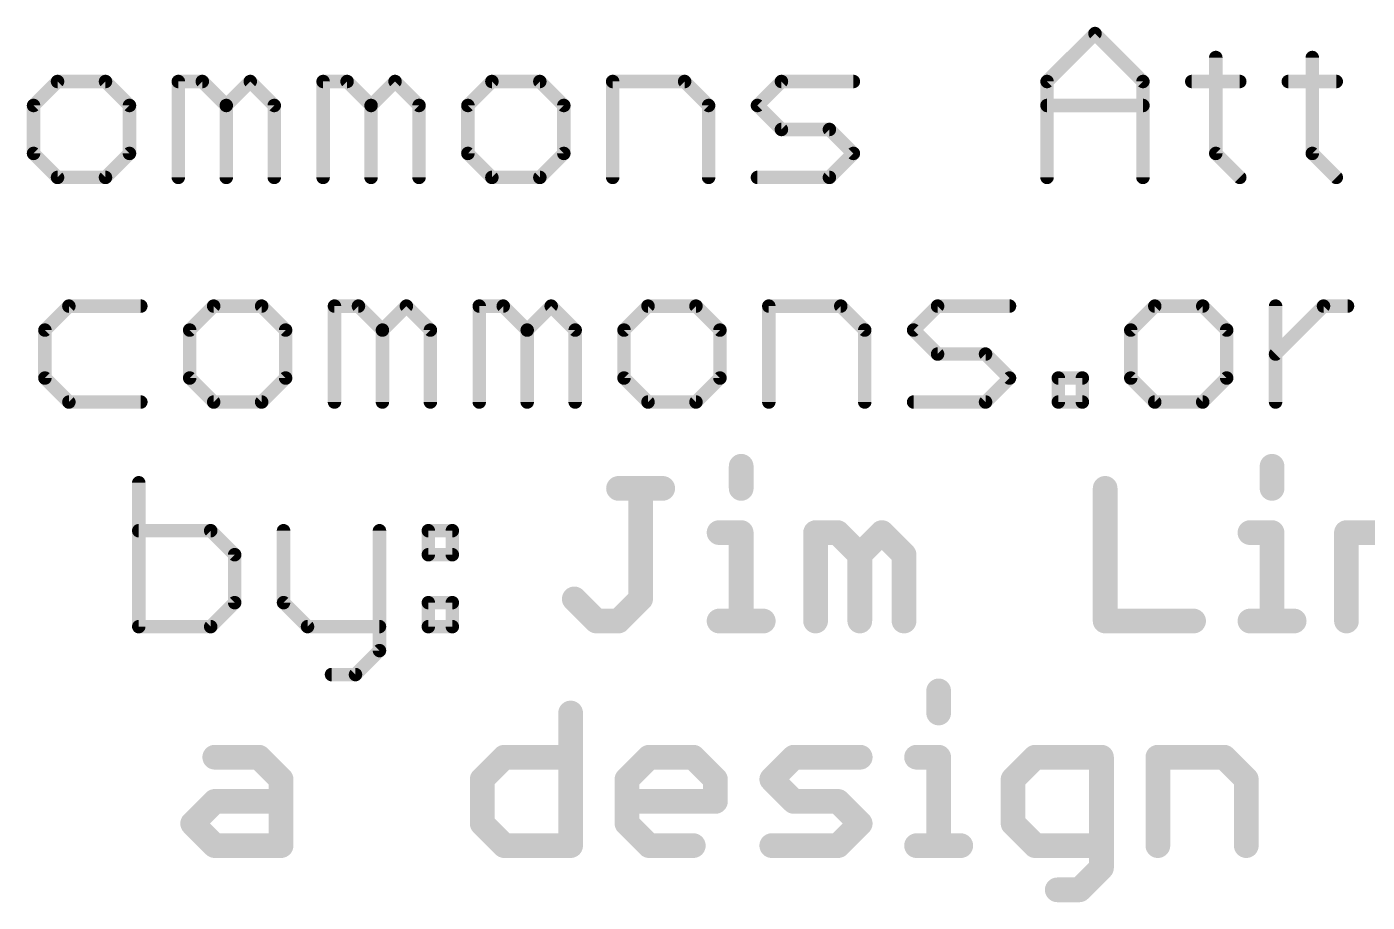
# Model space of a CAD drawing. Extents: x -24 to 83, y -23 to 53.
# Drawn here: x 20.62 to 35.78, y -23.36 to -13.46 of the extents above; entities that cross this region are included whole.
import ezdxf

# ---------------------------------------------------------------- set-up
doc = ezdxf.new("R2010")
doc.units = 0
doc.layers.add('51', color=53, linetype='CONTINUOUS')

msp = doc.modelspace()

# ---------------------------------------------------------------- linework, layer by layer
at = {"layer": '51'}
for points, const_width in [([(32.1552, -14.0791), (32.6976, -13.5368)], 0.1524), ([(32.6976, -13.5368), (33.2399, -14.0791)], 0.1524), ([(34.0635, -13.808), (34.0635, -14.8926)], 0.1524), ([(35.155, -13.808), (35.155, -14.8926)], 0.1524), ([(20.9663, -14.0791), (20.6951, -14.3503)], 0.1524), ([(21.5086, -14.0791), (20.9663, -14.0791)], 0.1524), ([(21.7798, -14.3503), (21.5086, -14.0791)], 0.1524), ([(22.3323, -15.1638), (22.3323, -14.0791)], 0.1524), ([(22.3323, -14.0791), (22.6035, -14.0791)], 0.1524), ([(22.6035, -14.0791), (22.8746, -14.3503)], 0.1524), ([(22.8746, -14.3503), (23.1458, -14.0791)], 0.1524), ([(23.1458, -14.0791), (23.417, -14.3503)], 0.1524), ([(23.9695, -15.1638), (23.9695, -14.0791)], 0.1524), ([(23.9695, -14.0791), (24.2406, -14.0791)], 0.1524), ([(24.2406, -14.0791), (24.5118, -14.3503)], 0.1524), ([(24.5118, -14.3503), (24.7829, -14.0791)], 0.1524), ([(24.7829, -14.0791), (25.0541, -14.3503)], 0.1524), ([(25.8778, -14.0791), (25.6066, -14.3503)], 0.1524), ([(26.4201, -14.0791), (25.8778, -14.0791)], 0.1524), ([(26.6913, -14.3503), (26.4201, -14.0791)], 0.1524), ([(27.2438, -15.1638), (27.2438, -14.0791)], 0.1524), ([(27.2438, -14.0791), (28.0573, -14.0791)], 0.1524), ([(28.0573, -14.0791), (28.3284, -14.3503)], 0.1524), ([(28.8809, -14.3503), (29.1521, -14.0791)], 0.1524), ([(29.1521, -14.0791), (29.9656, -14.0791)], 0.1524), ([(32.1552, -15.1638), (32.1552, -14.0791)], 0.1524), ([(33.2399, -14.0791), (33.2399, -15.1638)], 0.1524), ([(33.7924, -14.0791), (34.3347, -14.0791)], 0.1524), ([(34.8838, -14.0791), (35.4262, -14.0791)], 0.1524), ([(20.6951, -14.3503), (20.6951, -14.8926)], 0.1524), ([(21.7798, -14.8926), (21.7798, -14.3503)], 0.1524), ([(22.8746, -14.3503), (22.8746, -15.1638)], 0.1524), ([(23.417, -14.3503), (23.417, -15.1638)], 0.1524), ([(24.5118, -14.3503), (24.5118, -15.1638)], 0.1524), ([(25.0541, -14.3503), (25.0541, -15.1638)], 0.1524), ([(25.6066, -14.3503), (25.6066, -14.8926)], 0.1524), ([(26.6913, -14.8926), (26.6913, -14.3503)], 0.1524), ([(28.3284, -14.3503), (28.3284, -15.1638)], 0.1524), ([(29.1521, -14.6215), (28.8809, -14.3503)], 0.1524), ([(32.1552, -14.3503), (33.2399, -14.3503)], 0.1524), ([(29.6944, -14.6215), (29.1521, -14.6215)], 0.1524), ([(29.9656, -14.8926), (29.6944, -14.6215)], 0.1524), ([(20.6951, -14.8926), (20.9663, -15.1638)], 0.1524), ([(21.5086, -15.1638), (21.7798, -14.8926)], 0.1524), ([(25.6066, -14.8926), (25.8778, -15.1638)], 0.1524), ([(26.4201, -15.1638), (26.6913, -14.8926)], 0.1524), ([(29.6944, -15.1638), (29.9656, -14.8926)], 0.1524), ([(34.0635, -14.8926), (34.3347, -15.1638)], 0.1524), ([(35.155, -14.8926), (35.4262, -15.1638)], 0.1524), ([(20.9663, -15.1638), (21.5086, -15.1638)], 0.1524), ([(25.8778, -15.1638), (26.4201, -15.1638)], 0.1524), ([(28.8809, -15.1638), (29.6944, -15.1638)], 0.1524), ([(21.0947, -16.6191), (20.8235, -16.8903)], 0.1524), ([(21.9082, -16.6191), (21.0947, -16.6191)], 0.1524), ([(22.7319, -16.6191), (22.4607, -16.8903)], 0.1524), ([(23.2742, -16.6191), (22.7319, -16.6191)], 0.1524), ([(23.5454, -16.8903), (23.2742, -16.6191)], 0.1524), ([(24.0979, -17.7038), (24.0979, -16.6191)], 0.1524), ([(24.0979, -16.6191), (24.369, -16.6191)], 0.1524), ([(24.369, -16.6191), (24.6402, -16.8903)], 0.1524), ([(24.6402, -16.8903), (24.9114, -16.6191)], 0.1524), ([(24.9114, -16.6191), (25.1825, -16.8903)], 0.1524), ([(25.735, -17.7038), (25.735, -16.6191)], 0.1524), ([(25.735, -16.6191), (26.0062, -16.6191)], 0.1524), ([(26.0062, -16.6191), (26.2773, -16.8903)], 0.1524), ([(26.2773, -16.8903), (26.5485, -16.6191)], 0.1524), ([(26.5485, -16.6191), (26.8197, -16.8903)], 0.1524), ([(27.6433, -16.6191), (27.3722, -16.8903)], 0.1524), ([(28.1857, -16.6191), (27.6433, -16.6191)], 0.1524), ([(28.4568, -16.8903), (28.1857, -16.6191)], 0.1524), ([(29.0093, -17.7038), (29.0093, -16.6191)], 0.1524), ([(29.0093, -16.6191), (29.8228, -16.6191)], 0.1524), ([(29.8228, -16.6191), (30.094, -16.8903)], 0.1524), ([(30.6465, -16.8903), (30.9176, -16.6191)], 0.1524), ([(30.9176, -16.6191), (31.7311, -16.6191)], 0.1524), ([(33.3734, -16.6191), (33.1022, -16.8903)], 0.1524), ([(33.9157, -16.6191), (33.3734, -16.6191)], 0.1524), ([(34.1869, -16.8903), (33.9157, -16.6191)], 0.1524), ([(34.7394, -17.7038), (34.7394, -16.6191)], 0.1524), ([(34.7394, -17.1615), (35.2817, -16.6191)], 0.1524), ([(35.2817, -16.6191), (35.5529, -16.6191)], 0.1524), ([(20.8235, -16.8903), (20.8235, -17.4326)], 0.1524), ([(22.4607, -16.8903), (22.4607, -17.4326)], 0.1524), ([(23.5454, -17.4326), (23.5454, -16.8903)], 0.1524), ([(24.6402, -16.8903), (24.6402, -17.7038)], 0.1524), ([(25.1825, -16.8903), (25.1825, -17.7038)], 0.1524), ([(26.2773, -16.8903), (26.2773, -17.7038)], 0.1524), ([(26.8197, -16.8903), (26.8197, -17.7038)], 0.1524), ([(27.3722, -16.8903), (27.3722, -17.4326)], 0.1524), ([(28.4568, -17.4326), (28.4568, -16.8903)], 0.1524), ([(30.094, -16.8903), (30.094, -17.7038)], 0.1524), ([(30.9176, -17.1615), (30.6465, -16.8903)], 0.1524), ([(33.1022, -16.8903), (33.1022, -17.4326)], 0.1524), ([(34.1869, -17.4326), (34.1869, -16.8903)], 0.1524), ([(31.46, -17.1615), (30.9176, -17.1615)], 0.1524), ([(31.7311, -17.4326), (31.46, -17.1615)], 0.1524), ([(20.8235, -17.4326), (21.0947, -17.7038)], 0.1524), ([(22.4607, -17.4326), (22.7319, -17.7038)], 0.1524), ([(23.2742, -17.7038), (23.5454, -17.4326)], 0.1524), ([(27.3722, -17.4326), (27.6433, -17.7038)], 0.1524), ([(28.1857, -17.7038), (28.4568, -17.4326)], 0.1524), ([(31.46, -17.7038), (31.7311, -17.4326)], 0.1524), ([(32.2836, -17.7038), (32.2836, -17.4326)], 0.1524), ([(32.2836, -17.4326), (32.5548, -17.4326)], 0.1524), ([(32.5548, -17.4326), (32.5548, -17.7038)], 0.1524), ([(33.1022, -17.4326), (33.3734, -17.7038)], 0.1524), ([(33.9157, -17.7038), (34.1869, -17.4326)], 0.1524), ([(21.0947, -17.7038), (21.9082, -17.7038)], 0.1524), ([(22.7319, -17.7038), (23.2742, -17.7038)], 0.1524), ([(27.6433, -17.7038), (28.1857, -17.7038)], 0.1524), ([(30.6465, -17.7038), (31.46, -17.7038)], 0.1524), ([(32.5548, -17.7038), (32.2836, -17.7038)], 0.1524), ([(33.3734, -17.7038), (33.9157, -17.7038)], 0.1524), ([(28.6968, -18.4304), (28.6968, -18.6804)], 0.2794), ([(34.6997, -18.4304), (34.6997, -18.6804)], 0.2794), ([(21.8849, -18.6168), (21.8849, -20.2438)], 0.1524), ([(27.3097, -18.6804), (27.8096, -18.6804)], 0.2794), ([(27.5596, -19.9303), (27.5596, -18.6804)], 0.2794), ([(32.8126, -18.6804), (32.8126, -20.1803)], 0.2794), ([(22.6984, -19.1591), (21.8849, -19.1591)], 0.1524), ([(22.9695, -19.4303), (22.6984, -19.1591)], 0.1524), ([(23.522, -19.1591), (23.522, -19.9726)], 0.1524), ([(24.6067, -19.1591), (24.6067, -20.515)], 0.1524), ([(25.1592, -19.1591), (25.4304, -19.1591)], 0.1524), ([(25.1592, -19.4303), (25.1592, -19.1591)], 0.1524), ([(25.4304, -19.1591), (25.4304, -19.4303)], 0.1524), ([(28.4469, -19.1804), (28.6968, -19.1804)], 0.2794), ([(28.6968, -19.1804), (28.6968, -20.1803)], 0.2794), ([(29.5383, -20.1803), (29.5383, -19.1804)], 0.2794), ([(29.5383, -19.1804), (29.7883, -19.1804)], 0.2794), ([(29.7883, -19.1804), (30.0383, -19.4304)], 0.2794), ([(30.0383, -19.4304), (30.2882, -19.1804)], 0.2794), ([(30.2882, -19.1804), (30.5382, -19.4304)], 0.2794), ([(34.4498, -19.1804), (34.6997, -19.1804)], 0.2794), ([(34.6997, -19.1804), (34.6997, -20.1803)], 0.2794), ([(35.5412, -20.1803), (35.5412, -19.1804)], 0.2794), ([(35.5412, -19.1804), (36.2911, -19.1804)], 0.2794), ([(22.9695, -19.9726), (22.9695, -19.4303)], 0.1524), ([(25.4304, -19.4303), (25.1592, -19.4303)], 0.1524), ([(30.0383, -19.4304), (30.0383, -20.1803)], 0.2794), ([(30.5382, -19.4304), (30.5382, -20.1803)], 0.2794), ([(26.8097, -19.9303), (27.0597, -20.1803)], 0.2794), ([(27.3097, -20.1803), (27.5596, -19.9303)], 0.2794), ([(22.6984, -20.2438), (22.9695, -19.9726)], 0.1524), ([(23.522, -19.9726), (23.7932, -20.2438)], 0.1524), ([(25.1592, -19.9726), (25.4304, -19.9726)], 0.1524), ([(25.1592, -20.2438), (25.1592, -19.9726)], 0.1524), ([(25.4304, -19.9726), (25.4304, -20.2438)], 0.1524), ([(27.0597, -20.1803), (27.3097, -20.1803)], 0.2794), ([(28.4469, -20.1803), (28.9468, -20.1803)], 0.2794), ([(32.8126, -20.1803), (33.8125, -20.1803)], 0.2794), ([(34.4498, -20.1803), (34.9497, -20.1803)], 0.2794), ([(21.8849, -20.2438), (22.6984, -20.2438)], 0.1524), ([(23.7932, -20.2438), (24.6067, -20.2438)], 0.1524), ([(25.4304, -20.2438), (25.1592, -20.2438)], 0.1524), ([(24.6067, -20.515), (24.3355, -20.7861)], 0.1524), ([(24.3355, -20.7861), (24.0644, -20.7861)], 0.1524), ([(30.9299, -20.9704), (30.9299, -21.2204)], 0.2794), ([(26.7683, -21.2204), (26.7683, -22.7203)], 0.2794), ([(22.7441, -21.7204), (23.244, -21.7204)], 0.2794), ([(23.244, -21.7204), (23.494, -21.9704)], 0.2794), ([(25.7684, -21.9704), (26.0184, -21.7204)], 0.2794), ([(26.0184, -21.7204), (26.7683, -21.7204)], 0.2794), ([(27.4056, -21.9704), (27.6556, -21.7204)], 0.2794), ([(27.6556, -21.7204), (28.1555, -21.7204)], 0.2794), ([(28.1555, -21.7204), (28.4055, -21.9704)], 0.2794), ([(29.0427, -21.9704), (29.2927, -21.7204)], 0.2794), ([(29.2927, -21.7204), (30.0427, -21.7204)], 0.2794), ([(30.6799, -21.7204), (30.9299, -21.7204)], 0.2794), ([(30.9299, -21.7204), (30.9299, -22.7203)], 0.2794), ([(32.0213, -21.7204), (31.7713, -21.9704)], 0.2794), ([(32.7712, -21.7204), (32.0213, -21.7204)], 0.2794), ([(32.7712, -22.9703), (32.7712, -21.7204)], 0.2794), ([(33.4085, -22.7203), (33.4085, -21.7204)], 0.2794), ([(33.4085, -21.7204), (34.1584, -21.7204)], 0.2794), ([(34.1584, -21.7204), (34.4084, -21.9704)], 0.2794), ([(23.494, -21.9704), (23.494, -22.7203)], 0.2794), ([(25.7684, -22.4703), (25.7684, -21.9704)], 0.2794), ([(27.4056, -22.4703), (27.4056, -21.9704)], 0.2794), ([(28.4055, -21.9704), (28.4055, -22.2203)], 0.2794), ([(29.2927, -22.2203), (29.0427, -21.9704)], 0.2794), ([(31.7713, -21.9704), (31.7713, -22.4703)], 0.2794), ([(34.4084, -21.9704), (34.4084, -22.7203)], 0.2794), ([(22.4941, -22.4703), (22.7441, -22.2203)], 0.2794), ([(22.7441, -22.2203), (23.494, -22.2203)], 0.2794), ([(28.4055, -22.2203), (27.4056, -22.2203)], 0.2794), ([(29.7927, -22.2203), (29.2927, -22.2203)], 0.2794), ([(30.0427, -22.4703), (29.7927, -22.2203)], 0.2794), ([(22.7441, -22.7203), (22.4941, -22.4703)], 0.2794), ([(26.0184, -22.7203), (25.7684, -22.4703)], 0.2794), ([(27.6556, -22.7203), (27.4056, -22.4703)], 0.2794), ([(29.7927, -22.7203), (30.0427, -22.4703)], 0.2794), ([(31.7713, -22.4703), (32.0213, -22.7203)], 0.2794), ([(23.494, -22.7203), (22.7441, -22.7203)], 0.2794), ([(26.7683, -22.7203), (26.0184, -22.7203)], 0.2794), ([(28.1555, -22.7203), (27.6556, -22.7203)], 0.2794), ([(29.0427, -22.7203), (29.7927, -22.7203)], 0.2794), ([(30.6799, -22.7203), (31.1798, -22.7203)], 0.2794), ([(32.0213, -22.7203), (32.7712, -22.7203)], 0.2794), ([(32.5213, -23.2203), (32.7712, -22.9703)], 0.2794), ([(32.2713, -23.2203), (32.5213, -23.2203)], 0.2794)]:
    msp.add_lwpolyline(points, dxfattribs=dict(at, const_width=const_width))
for points, const_width in [([(32.7245, -13.5099, 1), (32.6706, -13.5638)], 0.0762), ([(32.7245, -13.5638, 1), (32.6706, -13.5099)], 0.0762), ([(34.1016, -13.808, 1), (34.0254, -13.808)], 0.0762), ([(35.1931, -13.808, 1), (35.1169, -13.808)], 0.0762), ([(20.9663, -14.041, 1), (20.9663, -14.1172)], 0.0762), ([(20.9932, -14.1061, 1), (20.9394, -14.0522)], 0.0762), ([(21.5356, -14.0522, 1), (21.4817, -14.1061)], 0.0762), ([(21.5086, -14.1172, 1), (21.5086, -14.041)], 0.0762), ([(22.3704, -14.0791, 1), (22.2942, -14.0791)], 0.0762), ([(22.3323, -14.041, 1), (22.3323, -14.1172)], 0.0762), ([(22.6304, -14.0522, 1), (22.5765, -14.1061)], 0.0762), ([(22.6035, -14.1172, 1), (22.6035, -14.041)], 0.0762), ([(23.1727, -14.0522, 1), (23.1188, -14.1061)], 0.0762), ([(23.1727, -14.1061, 1), (23.1188, -14.0522)], 0.0762), ([(24.0076, -14.0791, 1), (23.9314, -14.0791)], 0.0762), ([(23.9695, -14.041, 1), (23.9695, -14.1172)], 0.0762), ([(24.2676, -14.0522, 1), (24.2137, -14.1061)], 0.0762), ([(24.2406, -14.1172, 1), (24.2406, -14.041)], 0.0762), ([(24.8099, -14.0522, 1), (24.756, -14.1061)], 0.0762), ([(24.8099, -14.1061, 1), (24.756, -14.0522)], 0.0762), ([(25.8778, -14.041, 1), (25.8778, -14.1172)], 0.0762), ([(25.9047, -14.1061, 1), (25.8508, -14.0522)], 0.0762), ([(26.447, -14.0522, 1), (26.3932, -14.1061)], 0.0762), ([(26.4201, -14.1172, 1), (26.4201, -14.041)], 0.0762), ([(27.2819, -14.0791, 1), (27.2057, -14.0791)], 0.0762), ([(27.2438, -14.041, 1), (27.2438, -14.1172)], 0.0762), ([(28.0842, -14.0522, 1), (28.0303, -14.1061)], 0.0762), ([(28.0573, -14.1172, 1), (28.0573, -14.041)], 0.0762), ([(29.1521, -14.041, 1), (29.1521, -14.1172)], 0.0762), ([(29.179, -14.1061, 1), (29.1251, -14.0522)], 0.0762), ([(29.9656, -14.1172, 1), (29.9656, -14.041)], 0.0762), ([(32.1933, -14.0791, 1), (32.1171, -14.0791)], 0.0762), ([(32.1283, -14.0522, 1), (32.1822, -14.1061)], 0.0762), ([(33.278, -14.0791, 1), (33.2018, -14.0791)], 0.0762), ([(33.2129, -14.1061, 1), (33.2668, -14.0522)], 0.0762), ([(33.7924, -14.041, 1), (33.7924, -14.1172)], 0.0762), ([(34.3347, -14.1172, 1), (34.3347, -14.041)], 0.0762), ([(34.8838, -14.041, 1), (34.8838, -14.1172)], 0.0762), ([(35.4262, -14.1172, 1), (35.4262, -14.041)], 0.0762), ([(20.7332, -14.3503, 1), (20.657, -14.3503)], 0.0762), ([(20.6682, -14.3234, 1), (20.7221, -14.3772)], 0.0762), ([(21.8179, -14.3503, 1), (21.7417, -14.3503)], 0.0762), ([(21.7529, -14.3772, 1), (21.8067, -14.3234)], 0.0762), ([(22.9127, -14.3503, 1), (22.8365, -14.3503)], 0.0762), ([(22.8477, -14.3234, 1), (22.9016, -14.3772)], 0.0762), ([(22.8477, -14.3772, 1), (22.9016, -14.3234)], 0.0762), ([(23.4551, -14.3503, 1), (23.3789, -14.3503)], 0.0762), ([(23.39, -14.3772, 1), (23.4439, -14.3234)], 0.0762), ([(24.5499, -14.3503, 1), (24.4737, -14.3503)], 0.0762), ([(24.4848, -14.3234, 1), (24.5387, -14.3772)], 0.0762), ([(24.4848, -14.3772, 1), (24.5387, -14.3234)], 0.0762), ([(25.0922, -14.3503, 1), (25.016, -14.3503)], 0.0762), ([(25.0272, -14.3772, 1), (25.0811, -14.3234)], 0.0762), ([(25.6447, -14.3503, 1), (25.5685, -14.3503)], 0.0762), ([(25.5797, -14.3234, 1), (25.6335, -14.3772)], 0.0762), ([(26.7294, -14.3503, 1), (26.6532, -14.3503)], 0.0762), ([(26.6643, -14.3772, 1), (26.7182, -14.3234)], 0.0762), ([(28.3665, -14.3503, 1), (28.2903, -14.3503)], 0.0762), ([(28.3015, -14.3772, 1), (28.3554, -14.3234)], 0.0762), ([(28.9079, -14.3234, 1), (28.854, -14.3772)], 0.0762), ([(28.854, -14.3234, 1), (28.9079, -14.3772)], 0.0762), ([(32.1552, -14.3122, 1), (32.1552, -14.3884)], 0.0762), ([(33.2399, -14.3884, 1), (33.2399, -14.3122)], 0.0762), ([(29.1521, -14.5834, 1), (29.1521, -14.6596)], 0.0762), ([(29.7214, -14.5945, 1), (29.6675, -14.6484)], 0.0762), ([(29.6944, -14.6596, 1), (29.6944, -14.5834)], 0.0762), ([(29.1251, -14.6484, 1), (29.179, -14.5945)], 0.0762), ([(20.7221, -14.8657, 1), (20.6682, -14.9196)], 0.0762), ([(21.8067, -14.9196, 1), (21.7529, -14.8657)], 0.0762), ([(25.6335, -14.8657, 1), (25.5797, -14.9196)], 0.0762), ([(26.7182, -14.9196, 1), (26.6643, -14.8657)], 0.0762), ([(29.9925, -14.9196, 1), (29.9386, -14.8657)], 0.0762), ([(29.9386, -14.9196, 1), (29.9925, -14.8657)], 0.0762), ([(34.0905, -14.8657, 1), (34.0366, -14.9196)], 0.0762), ([(35.1819, -14.8657, 1), (35.128, -14.9196)], 0.0762), ([(20.657, -14.8926, 1), (20.7332, -14.8926)], 0.0762), ([(21.7417, -14.8926, 1), (21.8179, -14.8926)], 0.0762), ([(25.5685, -14.8926, 1), (25.6447, -14.8926)], 0.0762), ([(26.6532, -14.8926, 1), (26.7294, -14.8926)], 0.0762), ([(34.0254, -14.8926, 1), (34.1016, -14.8926)], 0.0762), ([(35.1169, -14.8926, 1), (35.1931, -14.8926)], 0.0762), ([(20.9663, -15.1257, 1), (20.9663, -15.2019)], 0.0762), ([(20.9394, -15.1907, 1), (20.9932, -15.1369)], 0.0762), ([(21.4817, -15.1369, 1), (21.5356, -15.1907)], 0.0762), ([(21.5086, -15.2019, 1), (21.5086, -15.1257)], 0.0762), ([(22.2942, -15.1638, 1), (22.3704, -15.1638)], 0.0762), ([(22.8365, -15.1638, 1), (22.9127, -15.1638)], 0.0762), ([(23.3789, -15.1638, 1), (23.4551, -15.1638)], 0.0762), ([(23.9314, -15.1638, 1), (24.0076, -15.1638)], 0.0762), ([(24.4737, -15.1638, 1), (24.5499, -15.1638)], 0.0762), ([(25.016, -15.1638, 1), (25.0922, -15.1638)], 0.0762), ([(25.8778, -15.1257, 1), (25.8778, -15.2019)], 0.0762), ([(25.8508, -15.1907, 1), (25.9047, -15.1369)], 0.0762), ([(26.3932, -15.1369, 1), (26.447, -15.1907)], 0.0762), ([(26.4201, -15.2019, 1), (26.4201, -15.1257)], 0.0762), ([(27.2057, -15.1638, 1), (27.2819, -15.1638)], 0.0762), ([(28.2903, -15.1638, 1), (28.3665, -15.1638)], 0.0762), ([(28.8809, -15.1257, 1), (28.8809, -15.2019)], 0.0762), ([(29.6675, -15.1369, 1), (29.7214, -15.1907)], 0.0762), ([(29.6944, -15.2019, 1), (29.6944, -15.1257)], 0.0762), ([(32.1171, -15.1638, 1), (32.1933, -15.1638)], 0.0762), ([(33.2018, -15.1638, 1), (33.278, -15.1638)], 0.0762), ([(34.3078, -15.1907, 1), (34.3617, -15.1369)], 0.0762), ([(35.3992, -15.1907, 1), (35.4531, -15.1369)], 0.0762), ([(21.0947, -16.581, 1), (21.0947, -16.6572)], 0.0762), ([(21.1216, -16.6461, 1), (21.0678, -16.5922)], 0.0762), ([(21.9082, -16.6572, 1), (21.9082, -16.581)], 0.0762), ([(22.7319, -16.581, 1), (22.7319, -16.6572)], 0.0762), ([(22.7588, -16.6461, 1), (22.7049, -16.5922)], 0.0762), ([(23.3011, -16.5922, 1), (23.2473, -16.6461)], 0.0762), ([(23.2742, -16.6572, 1), (23.2742, -16.581)], 0.0762), ([(24.136, -16.6191, 1), (24.0598, -16.6191)], 0.0762), ([(24.0979, -16.581, 1), (24.0979, -16.6572)], 0.0762), ([(24.396, -16.5922, 1), (24.3421, -16.6461)], 0.0762), ([(24.369, -16.6572, 1), (24.369, -16.581)], 0.0762), ([(24.9383, -16.5922, 1), (24.8844, -16.6461)], 0.0762), ([(24.9383, -16.6461, 1), (24.8844, -16.5922)], 0.0762), ([(25.7731, -16.6191, 1), (25.6969, -16.6191)], 0.0762), ([(25.735, -16.581, 1), (25.735, -16.6572)], 0.0762), ([(26.0331, -16.5922, 1), (25.9792, -16.6461)], 0.0762), ([(26.0062, -16.6572, 1), (26.0062, -16.581)], 0.0762), ([(26.5754, -16.5922, 1), (26.5216, -16.6461)], 0.0762), ([(26.5754, -16.6461, 1), (26.5216, -16.5922)], 0.0762), ([(27.6433, -16.581, 1), (27.6433, -16.6572)], 0.0762), ([(27.6703, -16.6461, 1), (27.6164, -16.5922)], 0.0762), ([(28.2126, -16.5922, 1), (28.1587, -16.6461)], 0.0762), ([(28.1857, -16.6572, 1), (28.1857, -16.581)], 0.0762), ([(29.0474, -16.6191, 1), (28.9712, -16.6191)], 0.0762), ([(29.0093, -16.581, 1), (29.0093, -16.6572)], 0.0762), ([(29.8498, -16.5922, 1), (29.7959, -16.6461)], 0.0762), ([(29.8228, -16.6572, 1), (29.8228, -16.581)], 0.0762), ([(30.9176, -16.581, 1), (30.9176, -16.6572)], 0.0762), ([(30.9446, -16.6461, 1), (30.8907, -16.5922)], 0.0762), ([(31.7311, -16.6572, 1), (31.7311, -16.581)], 0.0762), ([(33.3734, -16.581, 1), (33.3734, -16.6572)], 0.0762), ([(33.4003, -16.6461, 1), (33.3464, -16.5922)], 0.0762), ([(33.9427, -16.5922, 1), (33.8888, -16.6461)], 0.0762), ([(33.9157, -16.6572, 1), (33.9157, -16.581)], 0.0762), ([(34.7775, -16.6191, 1), (34.7013, -16.6191)], 0.0762), ([(35.2817, -16.581, 1), (35.2817, -16.6572)], 0.0762), ([(35.3086, -16.6461, 1), (35.2548, -16.5922)], 0.0762), ([(35.5529, -16.6572, 1), (35.5529, -16.581)], 0.0762), ([(20.8616, -16.8903, 1), (20.7854, -16.8903)], 0.0762), ([(22.4988, -16.8903, 1), (22.4226, -16.8903)], 0.0762), ([(23.5835, -16.8903, 1), (23.5073, -16.8903)], 0.0762), ([(24.6783, -16.8903, 1), (24.6021, -16.8903)], 0.0762), ([(25.2206, -16.8903, 1), (25.1444, -16.8903)], 0.0762), ([(26.3154, -16.8903, 1), (26.2392, -16.8903)], 0.0762), ([(26.8578, -16.8903, 1), (26.7816, -16.8903)], 0.0762), ([(27.4103, -16.8903, 1), (27.3341, -16.8903)], 0.0762), ([(28.4949, -16.8903, 1), (28.4187, -16.8903)], 0.0762), ([(30.1321, -16.8903, 1), (30.0559, -16.8903)], 0.0762), ([(30.6734, -16.8634, 1), (30.6195, -16.9172)], 0.0762), ([(33.1403, -16.8903, 1), (33.0641, -16.8903)], 0.0762), ([(34.225, -16.8903, 1), (34.1488, -16.8903)], 0.0762), ([(20.7966, -16.8634, 1), (20.8505, -16.9172)], 0.0762), ([(22.4338, -16.8634, 1), (22.4876, -16.9172)], 0.0762), ([(23.5184, -16.9172, 1), (23.5723, -16.8634)], 0.0762), ([(24.6132, -16.8634, 1), (24.6671, -16.9172)], 0.0762), ([(24.6132, -16.9172, 1), (24.6671, -16.8634)], 0.0762), ([(25.1556, -16.9172, 1), (25.2095, -16.8634)], 0.0762), ([(26.2504, -16.8634, 1), (26.3043, -16.9172)], 0.0762), ([(26.2504, -16.9172, 1), (26.3043, -16.8634)], 0.0762), ([(26.7927, -16.9172, 1), (26.8466, -16.8634)], 0.0762), ([(27.3452, -16.8634, 1), (27.3991, -16.9172)], 0.0762), ([(28.4299, -16.9172, 1), (28.4838, -16.8634)], 0.0762), ([(30.067, -16.9172, 1), (30.1209, -16.8634)], 0.0762), ([(30.6195, -16.8634, 1), (30.6734, -16.9172)], 0.0762), ([(33.0753, -16.8634, 1), (33.1292, -16.9172)], 0.0762), ([(34.1599, -16.9172, 1), (34.2138, -16.8634)], 0.0762), ([(30.9176, -17.1234, 1), (30.9176, -17.1996)], 0.0762), ([(30.8907, -17.1884, 1), (30.9446, -17.1345)], 0.0762), ([(31.4869, -17.1345, 1), (31.433, -17.1884)], 0.0762), ([(31.46, -17.1996, 1), (31.46, -17.1234)], 0.0762), ([(34.7124, -17.1345, 1), (34.7663, -17.1884)], 0.0762), ([(20.8505, -17.4057, 1), (20.7966, -17.4596)], 0.0762), ([(20.7854, -17.4326, 1), (20.8616, -17.4326)], 0.0762), ([(22.4876, -17.4057, 1), (22.4338, -17.4596)], 0.0762), ([(22.4226, -17.4326, 1), (22.4988, -17.4326)], 0.0762), ([(23.5073, -17.4326, 1), (23.5835, -17.4326)], 0.0762), ([(23.5723, -17.4596, 1), (23.5184, -17.4057)], 0.0762), ([(27.3991, -17.4057, 1), (27.3452, -17.4596)], 0.0762), ([(27.3341, -17.4326, 1), (27.4103, -17.4326)], 0.0762), ([(28.4187, -17.4326, 1), (28.4949, -17.4326)], 0.0762), ([(28.4838, -17.4596, 1), (28.4299, -17.4057)], 0.0762), ([(31.7581, -17.4596, 1), (31.7042, -17.4057)], 0.0762), ([(31.7042, -17.4596, 1), (31.7581, -17.4057)], 0.0762), ([(32.3217, -17.4326, 1), (32.2455, -17.4326)], 0.0762), ([(32.2836, -17.3945, 1), (32.2836, -17.4707)], 0.0762), ([(32.5929, -17.4326, 1), (32.5167, -17.4326)], 0.0762), ([(32.5548, -17.4707, 1), (32.5548, -17.3945)], 0.0762), ([(33.1292, -17.4057, 1), (33.0753, -17.4596)], 0.0762), ([(33.0641, -17.4326, 1), (33.1403, -17.4326)], 0.0762), ([(34.1488, -17.4326, 1), (34.225, -17.4326)], 0.0762), ([(34.2138, -17.4596, 1), (34.1599, -17.4057)], 0.0762), ([(21.0947, -17.6657, 1), (21.0947, -17.7419)], 0.0762), ([(21.0678, -17.7307, 1), (21.1216, -17.6769)], 0.0762), ([(21.9082, -17.7419, 1), (21.9082, -17.6657)], 0.0762), ([(22.7319, -17.6657, 1), (22.7319, -17.7419)], 0.0762), ([(22.7049, -17.7307, 1), (22.7588, -17.6769)], 0.0762), ([(23.2473, -17.6769, 1), (23.3011, -17.7307)], 0.0762), ([(23.2742, -17.7419, 1), (23.2742, -17.6657)], 0.0762), ([(24.0598, -17.7038, 1), (24.136, -17.7038)], 0.0762), ([(24.6021, -17.7038, 1), (24.6783, -17.7038)], 0.0762), ([(25.1444, -17.7038, 1), (25.2206, -17.7038)], 0.0762), ([(25.6969, -17.7038, 1), (25.7731, -17.7038)], 0.0762), ([(26.2392, -17.7038, 1), (26.3154, -17.7038)], 0.0762), ([(26.7816, -17.7038, 1), (26.8578, -17.7038)], 0.0762), ([(27.6433, -17.6657, 1), (27.6433, -17.7419)], 0.0762), ([(27.6164, -17.7307, 1), (27.6703, -17.6769)], 0.0762), ([(28.1587, -17.6769, 1), (28.2126, -17.7307)], 0.0762), ([(28.1857, -17.7419, 1), (28.1857, -17.6657)], 0.0762), ([(28.9712, -17.7038, 1), (29.0474, -17.7038)], 0.0762), ([(30.0559, -17.7038, 1), (30.1321, -17.7038)], 0.0762), ([(30.6465, -17.6657, 1), (30.6465, -17.7419)], 0.0762), ([(31.433, -17.6769, 1), (31.4869, -17.7307)], 0.0762), ([(31.46, -17.7419, 1), (31.46, -17.6657)], 0.0762), ([(32.2836, -17.6657, 1), (32.2836, -17.7419)], 0.0762), ([(32.2455, -17.7038, 1), (32.3217, -17.7038)], 0.0762), ([(32.5167, -17.7038, 1), (32.5929, -17.7038)], 0.0762), ([(32.5548, -17.7419, 1), (32.5548, -17.6657)], 0.0762), ([(33.3734, -17.6657, 1), (33.3734, -17.7419)], 0.0762), ([(33.3464, -17.7307, 1), (33.4003, -17.6769)], 0.0762), ([(33.8888, -17.6769, 1), (33.9426, -17.7307)], 0.0762), ([(33.9157, -17.7419, 1), (33.9157, -17.6657)], 0.0762), ([(34.7013, -17.7038, 1), (34.7775, -17.7038)], 0.0762), ([(28.7667, -18.4304, 1), (28.627, -18.4304)], 0.1397), ([(34.7696, -18.4304, 1), (34.6299, -18.4304)], 0.1397), ([(21.923, -18.6168, 1), (21.8468, -18.6168)], 0.0762), ([(27.3097, -18.6106, 1), (27.3097, -18.7503)], 0.1397), ([(27.6295, -18.6804, 1), (27.4898, -18.6804)], 0.1397), ([(27.8096, -18.7503, 1), (27.8096, -18.6106)], 0.1397), ([(28.627, -18.6804, 1), (28.7667, -18.6804)], 0.1397), ([(32.8825, -18.6804, 1), (32.7428, -18.6804)], 0.1397), ([(34.6299, -18.6804, 1), (34.7696, -18.6804)], 0.1397), ([(21.8849, -19.121, 1), (21.8849, -19.1972)], 0.0762), ([(22.7253, -19.1322, 1), (22.6714, -19.1861)], 0.0762), ([(22.6984, -19.1972, 1), (22.6984, -19.121)], 0.0762), ([(23.5601, -19.1591, 1), (23.4839, -19.1591)], 0.0762), ([(24.6448, -19.1591, 1), (24.5686, -19.1591)], 0.0762), ([(25.1592, -19.121, 1), (25.1592, -19.1972)], 0.0762), ([(25.1973, -19.1591, 1), (25.1211, -19.1591)], 0.0762), ([(25.4685, -19.1591, 1), (25.3923, -19.1591)], 0.0762), ([(25.4304, -19.1972, 1), (25.4304, -19.121)], 0.0762), ([(28.4469, -19.1105, 1), (28.4469, -19.2502)], 0.1397), ([(28.7667, -19.1804, 1), (28.627, -19.1804)], 0.1397), ([(28.6968, -19.2502, 1), (28.6968, -19.1105)], 0.1397), ([(29.6081, -19.1804, 1), (29.4684, -19.1804)], 0.1397), ([(29.5383, -19.1105, 1), (29.5383, -19.2502)], 0.1397), ([(29.8377, -19.131, 1), (29.7389, -19.2298)], 0.1397), ([(29.7883, -19.2502, 1), (29.7883, -19.1105)], 0.1397), ([(30.3376, -19.131, 1), (30.2388, -19.2298)], 0.1397), ([(30.3376, -19.2298, 1), (30.2388, -19.131)], 0.1397), ([(34.4498, -19.1105, 1), (34.4498, -19.2502)], 0.1397), ([(34.7696, -19.1804, 1), (34.6299, -19.1804)], 0.1397), ([(34.6997, -19.2502, 1), (34.6997, -19.1105)], 0.1397), ([(35.5412, -19.1105, 1), (35.5412, -19.2502)], 0.1397), ([(35.6111, -19.1804, 1), (35.4714, -19.1804)], 0.1397), ([(23.0076, -19.4303, 1), (22.9314, -19.4303)], 0.0762), ([(22.9426, -19.4572, 1), (22.9965, -19.4034)], 0.0762), ([(25.1592, -19.3922, 1), (25.1592, -19.4684)], 0.0762), ([(25.1211, -19.4303, 1), (25.1973, -19.4303)], 0.0762), ([(25.3923, -19.4303, 1), (25.4685, -19.4303)], 0.0762), ([(25.4304, -19.4684, 1), (25.4304, -19.3922)], 0.0762), ([(30.1081, -19.4304, 1), (29.9684, -19.4304)], 0.1397), ([(29.9889, -19.381, 1), (30.0876, -19.4798)], 0.1397), ([(29.9889, -19.4798, 1), (30.0876, -19.381)], 0.1397), ([(30.6081, -19.4304, 1), (30.4684, -19.4304)], 0.1397), ([(30.4888, -19.4798, 1), (30.5876, -19.381)], 0.1397), ([(26.8591, -19.8809, 1), (26.7603, -19.9797)], 0.1397), ([(27.609, -19.9797, 1), (27.5102, -19.8809)], 0.1397), ([(22.9314, -19.9726, 1), (23.0076, -19.9726)], 0.0762), ([(22.9965, -19.9996, 1), (22.9426, -19.9457)], 0.0762), ([(23.549, -19.9457, 1), (23.4951, -19.9996)], 0.0762), ([(23.4839, -19.9726, 1), (23.5601, -19.9726)], 0.0762), ([(25.1592, -19.9345, 1), (25.1592, -20.0107)], 0.0762), ([(25.1973, -19.9726, 1), (25.1211, -19.9726)], 0.0762), ([(25.4685, -19.9726, 1), (25.3923, -19.9726)], 0.0762), ([(25.4304, -20.0107, 1), (25.4304, -19.9345)], 0.0762), ([(27.4898, -19.9303, 1), (27.6295, -19.9303)], 0.1397), ([(27.0597, -20.1105, 1), (27.0597, -20.2502)], 0.1397), ([(27.0103, -20.2297, 1), (27.1091, -20.1309)], 0.1397), ([(27.2603, -20.1309, 1), (27.3591, -20.2297)], 0.1397), ([(27.3097, -20.2502, 1), (27.3097, -20.1105)], 0.1397), ([(28.4469, -20.1105, 1), (28.4469, -20.2502)], 0.1397), ([(28.627, -20.1803, 1), (28.7667, -20.1803)], 0.1397), ([(28.9468, -20.2502, 1), (28.9468, -20.1105)], 0.1397), ([(29.4684, -20.1803, 1), (29.6081, -20.1803)], 0.1397), ([(29.9684, -20.1803, 1), (30.1081, -20.1803)], 0.1397), ([(30.4684, -20.1803, 1), (30.6081, -20.1803)], 0.1397), ([(32.8126, -20.1105, 1), (32.8126, -20.2502)], 0.1397), ([(32.7428, -20.1803, 1), (32.8825, -20.1803)], 0.1397), ([(33.8125, -20.2502, 1), (33.8125, -20.1105)], 0.1397), ([(34.4498, -20.1105, 1), (34.4498, -20.2502)], 0.1397), ([(34.6299, -20.1803, 1), (34.7696, -20.1803)], 0.1397), ([(34.9497, -20.2502, 1), (34.9497, -20.1105)], 0.1397), ([(35.4714, -20.1803, 1), (35.6111, -20.1803)], 0.1397), ([(21.8849, -20.2057, 1), (21.8849, -20.2819)], 0.0762), ([(21.8468, -20.2438, 1), (21.923, -20.2438)], 0.0762), ([(22.6714, -20.2169, 1), (22.7253, -20.2707)], 0.0762), ([(22.6984, -20.2819, 1), (22.6984, -20.2057)], 0.0762), ([(23.7932, -20.2057, 1), (23.7932, -20.2819)], 0.0762), ([(23.7663, -20.2707, 1), (23.8201, -20.2169)], 0.0762), ([(24.6067, -20.2819, 1), (24.6067, -20.2057)], 0.0762), ([(25.1592, -20.2057, 1), (25.1592, -20.2819)], 0.0762), ([(25.1211, -20.2438, 1), (25.1973, -20.2438)], 0.0762), ([(25.3923, -20.2438, 1), (25.4685, -20.2438)], 0.0762), ([(25.4304, -20.2819, 1), (25.4304, -20.2057)], 0.0762), ([(24.6336, -20.5419, 1), (24.5798, -20.488)], 0.0762), ([(24.5686, -20.515, 1), (24.6448, -20.515)], 0.0762), ([(24.0644, -20.748, 1), (24.0644, -20.8242)], 0.0762), ([(24.3086, -20.7592, 1), (24.3625, -20.8131)], 0.0762), ([(24.3355, -20.8242, 1), (24.3355, -20.748)], 0.0762), ([(30.9997, -20.9704, 1), (30.86, -20.9704)], 0.1397), ([(26.8382, -21.2204, 1), (26.6985, -21.2204)], 0.1397), ([(30.86, -21.2204, 1), (30.9997, -21.2204)], 0.1397), ([(22.7441, -21.6505, 1), (22.7441, -21.7902)], 0.1397), ([(23.2934, -21.671, 1), (23.1947, -21.7698)], 0.1397), ([(23.244, -21.7902, 1), (23.244, -21.6505)], 0.1397), ([(26.0184, -21.6505, 1), (26.0184, -21.7902)], 0.1397), ([(26.0678, -21.7698, 1), (25.969, -21.671)], 0.1397), ([(26.7683, -21.7902, 1), (26.7683, -21.6505)], 0.1397), ([(27.6556, -21.6505, 1), (27.6556, -21.7902)], 0.1397), ([(27.7049, -21.7698, 1), (27.6062, -21.671)], 0.1397), ([(28.2049, -21.671, 1), (28.1061, -21.7698)], 0.1397), ([(28.1555, -21.7902, 1), (28.1555, -21.6505)], 0.1397), ([(29.2927, -21.6505, 1), (29.2927, -21.7902)], 0.1397), ([(29.3421, -21.7698, 1), (29.2433, -21.671)], 0.1397), ([(30.0427, -21.7902, 1), (30.0427, -21.6505)], 0.1397), ([(30.6799, -21.6505, 1), (30.6799, -21.7902)], 0.1397), ([(30.9997, -21.7204, 1), (30.86, -21.7204)], 0.1397), ([(30.9299, -21.7902, 1), (30.9299, -21.6505)], 0.1397), ([(32.0213, -21.6505, 1), (32.0213, -21.7902)], 0.1397), ([(32.0707, -21.7698, 1), (31.9719, -21.671)], 0.1397), ([(32.8411, -21.7204, 1), (32.7014, -21.7204)], 0.1397), ([(32.7712, -21.7902, 1), (32.7712, -21.6505)], 0.1397), ([(33.4783, -21.7204, 1), (33.3386, -21.7204)], 0.1397), ([(33.4085, -21.6505, 1), (33.4085, -21.7902)], 0.1397), ([(34.2078, -21.671, 1), (34.109, -21.7698)], 0.1397), ([(34.1584, -21.7902, 1), (34.1584, -21.6505)], 0.1397), ([(23.5639, -21.9704, 1), (23.4242, -21.9704)], 0.1397), ([(23.4446, -22.0198, 1), (23.5434, -21.921)], 0.1397), ([(25.719, -21.921, 1), (25.8178, -22.0198)], 0.1397), ([(25.8383, -21.9704, 1), (25.6986, -21.9704)], 0.1397), ([(27.4754, -21.9704, 1), (27.3357, -21.9704)], 0.1397), ([(27.3562, -21.921, 1), (27.455, -22.0198)], 0.1397), ([(28.4753, -21.9704, 1), (28.3356, -21.9704)], 0.1397), ([(28.3561, -22.0198, 1), (28.4549, -21.921)], 0.1397), ([(29.0921, -21.921, 1), (28.9933, -22.0198)], 0.1397), ([(28.9933, -21.921, 1), (29.0921, -22.0198)], 0.1397), ([(31.8412, -21.9704, 1), (31.7015, -21.9704)], 0.1397), ([(31.7219, -21.921, 1), (31.8207, -22.0198)], 0.1397), ([(34.4783, -21.9704, 1), (34.3385, -21.9704)], 0.1397), ([(34.359, -22.0198, 1), (34.4578, -21.921)], 0.1397), ([(22.7441, -22.1505, 1), (22.7441, -22.2902)], 0.1397), ([(22.7935, -22.2697, 1), (22.6947, -22.1709)], 0.1397), ([(23.494, -22.2902, 1), (23.494, -22.1505)], 0.1397), ([(27.4056, -22.1505, 1), (27.4056, -22.2902)], 0.1397), ([(28.4055, -22.2902, 1), (28.4055, -22.1505)], 0.1397), ([(29.2927, -22.1505, 1), (29.2927, -22.2902)], 0.1397), ([(29.2433, -22.2697, 1), (29.3421, -22.1709)], 0.1397), ([(29.8421, -22.1709, 1), (29.7433, -22.2697)], 0.1397), ([(29.7927, -22.2902, 1), (29.7927, -22.1505)], 0.1397), ([(28.3356, -22.2203, 1), (28.4753, -22.2203)], 0.1397), ([(22.5435, -22.4209, 1), (22.4447, -22.5197)], 0.1397), ([(22.4447, -22.4209, 1), (22.5435, -22.5197)], 0.1397), ([(25.8178, -22.4209, 1), (25.719, -22.5197)], 0.1397), ([(25.6986, -22.4703, 1), (25.8383, -22.4703)], 0.1397), ([(27.3357, -22.4703, 1), (27.4754, -22.4703)], 0.1397), ([(27.455, -22.4209, 1), (27.3562, -22.5197)], 0.1397), ([(30.092, -22.5197, 1), (29.9933, -22.4209)], 0.1397), ([(29.9933, -22.5197, 1), (30.092, -22.4209)], 0.1397), ([(31.8207, -22.4209, 1), (31.7219, -22.5197)], 0.1397), ([(31.7015, -22.4703, 1), (31.8412, -22.4703)], 0.1397), ([(22.7441, -22.6505, 1), (22.7441, -22.7902)], 0.1397), ([(23.494, -22.7902, 1), (23.494, -22.6505)], 0.1397), ([(26.0184, -22.6505, 1), (26.0184, -22.7902)], 0.1397), ([(26.7683, -22.7902, 1), (26.7683, -22.6505)], 0.1397), ([(27.6556, -22.6505, 1), (27.6556, -22.7902)], 0.1397), ([(28.1555, -22.7902, 1), (28.1555, -22.6505)], 0.1397), ([(29.0427, -22.6505, 1), (29.0427, -22.7902)], 0.1397), ([(29.7927, -22.7902, 1), (29.7927, -22.6505)], 0.1397), ([(30.6799, -22.6505, 1), (30.6799, -22.7902)], 0.1397), ([(31.1798, -22.7902, 1), (31.1798, -22.6505)], 0.1397), ([(32.0213, -22.6505, 1), (32.0213, -22.7902)], 0.1397), ([(32.7712, -22.7902, 1), (32.7712, -22.6505)], 0.1397), ([(22.6947, -22.7697, 1), (22.7935, -22.6709)], 0.1397), ([(23.4242, -22.7203, 1), (23.5639, -22.7203)], 0.1397), ([(25.969, -22.7697, 1), (26.0678, -22.6709)], 0.1397), ([(26.6985, -22.7203, 1), (26.8382, -22.7203)], 0.1397), ([(27.6062, -22.7697, 1), (27.7049, -22.6709)], 0.1397), ([(29.7433, -22.6709, 1), (29.8421, -22.7697)], 0.1397), ([(30.86, -22.7203, 1), (30.9997, -22.7203)], 0.1397), ([(31.9719, -22.7697, 1), (32.0707, -22.6709)], 0.1397), ([(33.3386, -22.7203, 1), (33.4783, -22.7203)], 0.1397), ([(34.3385, -22.7203, 1), (34.4783, -22.7203)], 0.1397), ([(32.8206, -23.0197, 1), (32.7219, -22.9209)], 0.1397), ([(32.7014, -22.9703, 1), (32.8411, -22.9703)], 0.1397), ([(32.2713, -23.1504, 1), (32.2713, -23.2901)], 0.1397), ([(32.4719, -23.1709, 1), (32.5707, -23.2697)], 0.1397), ([(32.5213, -23.2901, 1), (32.5213, -23.1504)], 0.1397)]:
    msp.add_lwpolyline(points, format="xyb", dxfattribs=dict(at, const_width=const_width))

doc.saveas('drawing.dxf')
